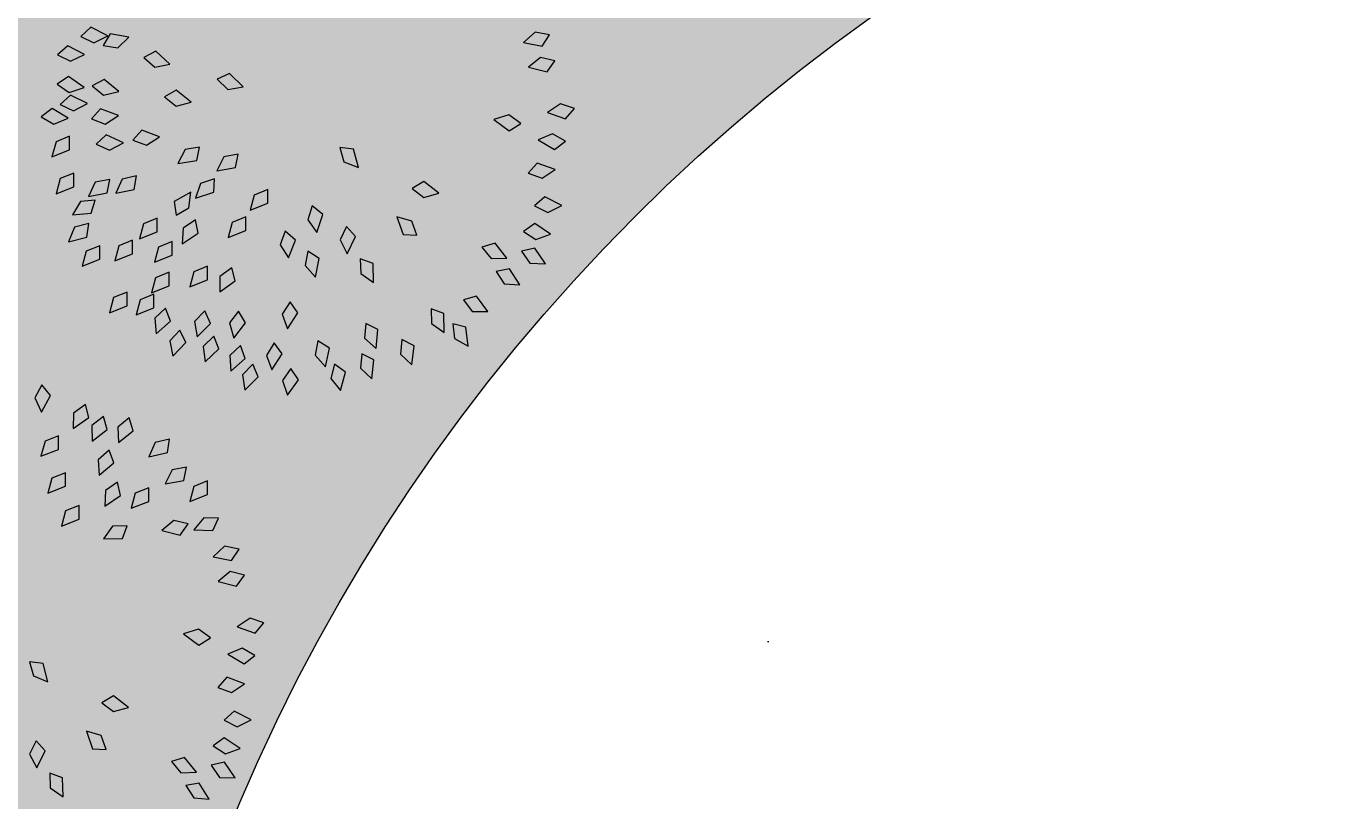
# Model space of a CAD drawing. Header units: millimetres. Extents: x 1351 to 1635, y 1399 to 1500.
# Drawn here: x 1575.973 to 1578.082, y 1474.529 to 1475.791 of the extents above; entities that cross this region are included whole.
import ezdxf

# ---------------------------------------------------------------- set-up
doc = ezdxf.new("R2010")
doc.units = ezdxf.units.MM
doc.layers.get('0').update_dxf_attribs({"color": 181})
doc.layers.add('margen', color=250, linetype='Continuous')

msp = doc.modelspace()

# ---------------------------------------------------------------- hatches: boundary and pattern name
at = {"true_color": 0x2776bb}
h = msp.add_hatch(color=152, dxfattribs=at)
h.dxf.hatch_style = 1
h.paths.add_polyline_path([(1557.6842, 1489.9553), (1615.6587, 1489.7451), (1615.8802, 1457.3756), (1557.4987, 1457.0017)])
h.paths.add_polyline_path([(1557.9493, 1489.9451), (1615.8573, 1489.9451), (1616.0815, 1457.1761), (1557.5866, 1457.0229)])
at = {"true_color": 0x5e67af}
h = msp.add_hatch(color=165, dxfattribs=at)
h.dxf.hatch_style = 1
edge = h.paths.add_edge_path(flags=17)
edge.add_arc((1579.086, 1473.3584), 3, 0, 360)
edge = h.paths.add_edge_path()
edge.add_arc((1579.086, 1473.3584), 4, 0, 360)
at = {"true_color": 0x58ba48}
h = msp.add_hatch(dxfattribs=at)
h.set_pattern_fill('DOTS', color=85)
edge = h.paths.add_edge_path()
edge.add_arc((1579.086, 1473.3584), 3, 0, 360)

# ---------------------------------------------------------------- linework, layer by layer
at = {"color": 221}
for p, q in [((1576.079, 1475.7888), (1576.0625, 1475.7739)), ((1576.1067, 1475.7749), (1576.079, 1475.7888)), ((1576.1107, 1475.7779), (1576.0992, 1475.7589)), ((1576.1412, 1475.7728), (1576.1107, 1475.7779)), ((1576.8028, 1475.7811), (1576.7839, 1475.7641)), ((1576.8263, 1475.7766), (1576.8028, 1475.7811)), ((1576.0413, 1475.7588), (1576.0247, 1475.7441)), ((1576.0689, 1475.7446), (1576.0413, 1475.7588)), ((1576.0625, 1475.7739), (1576.084, 1475.7634)), ((1576.084, 1475.7634), (1576.1067, 1475.7749)), ((1576.0992, 1475.7589), (1576.1229, 1475.7551)), ((1576.1229, 1475.7551), (1576.1412, 1475.7728)), ((1576.7839, 1475.7641), (1576.8142, 1475.758)), ((1576.8142, 1475.758), (1576.8263, 1475.7766)), ((1576.0247, 1475.7441), (1576.0461, 1475.7334)), ((1576.0461, 1475.7334), (1576.0689, 1475.7446)), ((1576.185, 1475.7497), (1576.1652, 1475.7398)), ((1576.1652, 1475.7398), (1576.1831, 1475.7239)), ((1576.208, 1475.7289), (1576.185, 1475.7497)), ((1576.8118, 1475.7398), (1576.7922, 1475.7236)), ((1576.8351, 1475.7343), (1576.8118, 1475.7398)), ((1576.1831, 1475.7239), (1576.208, 1475.7289)), ((1576.7922, 1475.7236), (1576.8223, 1475.7161)), ((1576.8223, 1475.7161), (1576.8351, 1475.7343)), ((1576.0425, 1475.7086), (1576.024, 1475.6963)), ((1576.024, 1475.6963), (1576.0437, 1475.6827)), ((1576.0679, 1475.6908), (1576.0425, 1475.7086)), ((1576.1007, 1475.7039), (1576.0812, 1475.6932)), ((1576.1245, 1475.684), (1576.1007, 1475.7039)), ((1576.305, 1475.7134), (1576.2847, 1475.7043)), ((1576.2847, 1475.7043), (1576.302, 1475.6877)), ((1576.3271, 1475.6917), (1576.305, 1475.7134)), ((1576.0458, 1475.6782), (1576.0293, 1475.6633)), ((1576.0437, 1475.6827), (1576.0679, 1475.6908)), ((1576.0735, 1475.6644), (1576.0458, 1475.6782)), ((1576.0812, 1475.6932), (1576.0997, 1475.678)), ((1576.0997, 1475.678), (1576.1245, 1475.684)), ((1576.2183, 1475.6864), (1576.1991, 1475.6753)), ((1576.1991, 1475.6753), (1576.2179, 1475.6605)), ((1576.2425, 1475.6671), (1576.2183, 1475.6864)), ((1576.302, 1475.6877), (1576.3271, 1475.6917)), ((1576.0158, 1475.6566), (1575.9981, 1475.6431)), ((1576.0423, 1475.6406), (1576.0158, 1475.6566)), ((1576.0293, 1475.6633), (1576.0508, 1475.6528)), ((1576.0508, 1475.6528), (1576.0735, 1475.6644)), ((1576.095, 1475.6559), (1576.0801, 1475.6395)), ((1576.1239, 1475.6449), (1576.095, 1475.6559)), ((1576.2179, 1475.6605), (1576.2425, 1475.6671)), ((1576.8443, 1475.6642), (1576.8232, 1475.65)), ((1576.8669, 1475.6565), (1576.8443, 1475.6642)), ((1576.8524, 1475.6397), (1576.8669, 1475.6565)), ((1575.9981, 1475.6431), (1576.0188, 1475.6309)), ((1576.0188, 1475.6309), (1576.0423, 1475.6406)), ((1576.0801, 1475.6395), (1576.1025, 1475.6312)), ((1576.1025, 1475.6312), (1576.1239, 1475.6449)), ((1576.7602, 1475.646), (1576.7359, 1475.6385)), ((1576.7359, 1475.6385), (1576.7609, 1475.6202)), ((1576.7796, 1475.6321), (1576.7602, 1475.646)), ((1576.7609, 1475.6202), (1576.7796, 1475.6321)), ((1576.8232, 1475.65), (1576.8524, 1475.6397)), ((1576.0445, 1475.6112), (1576.0223, 1475.6023)), ((1576.0445, 1475.589), (1576.0445, 1475.6112)), ((1576.1038, 1475.6137), (1576.0878, 1475.5983)), ((1576.132, 1475.6008), (1576.1038, 1475.6137)), ((1576.1621, 1475.6215), (1576.1473, 1475.605)), ((1576.1911, 1475.6106), (1576.1621, 1475.6215)), ((1576.1698, 1475.5968), (1576.1911, 1475.6106)), ((1576.8315, 1475.6151), (1576.8081, 1475.6053)), ((1576.8523, 1475.6031), (1576.8315, 1475.6151)), ((1576.0223, 1475.6023), (1576.0157, 1475.5777)), ((1576.0157, 1475.5777), (1576.0445, 1475.589)), ((1576.0878, 1475.5983), (1576.1097, 1475.5886)), ((1576.1097, 1475.5886), (1576.132, 1475.6008)), ((1576.1473, 1475.605), (1576.1698, 1475.5968)), ((1576.2326, 1475.5895), (1576.2209, 1475.5669)), ((1576.2562, 1475.5934), (1576.2326, 1475.5895)), ((1576.2515, 1475.5717), (1576.2562, 1475.5934)), ((1576.507, 1475.5904), (1576.4849, 1475.5929)), ((1576.4849, 1475.5929), (1576.4913, 1475.5698)), ((1576.5149, 1475.5604), (1576.507, 1475.5904)), ((1576.8081, 1475.6053), (1576.8347, 1475.5895)), ((1576.8347, 1475.5895), (1576.8523, 1475.6031)), ((1576.2209, 1475.5669), (1576.2515, 1475.5717)), ((1576.2957, 1475.5777), (1576.2842, 1475.555)), ((1576.3192, 1475.5819), (1576.2957, 1475.5777)), ((1576.3147, 1475.5602), (1576.3192, 1475.5819)), ((1576.4913, 1475.5698), (1576.5149, 1475.5604)), ((1576.8063, 1475.5677), (1576.7916, 1475.5511)), ((1576.8354, 1475.557), (1576.8063, 1475.5677)), ((1576.0511, 1475.5512), (1576.0289, 1475.5423)), ((1576.0511, 1475.529), (1576.0511, 1475.5512)), ((1576.1535, 1475.5466), (1576.1301, 1475.5415)), ((1576.1498, 1475.5247), (1576.1535, 1475.5466)), ((1576.2842, 1475.555), (1576.3147, 1475.5602)), ((1576.7916, 1475.5511), (1576.8142, 1475.5431)), ((1576.8142, 1475.5431), (1576.8354, 1475.557)), ((1576.0289, 1475.5423), (1576.0223, 1475.5177)), ((1576.0223, 1475.5177), (1576.0511, 1475.529)), ((1576.0863, 1475.5363), (1576.0754, 1475.5133)), ((1576.1098, 1475.541), (1576.0863, 1475.5363)), ((1576.1058, 1475.5192), (1576.1098, 1475.541)), ((1576.1301, 1475.5415), (1576.1195, 1475.5184)), ((1576.2579, 1475.5346), (1576.2497, 1475.5105)), ((1576.2806, 1475.5422), (1576.2579, 1475.5346)), ((1576.2792, 1475.52), (1576.2806, 1475.5422)), ((1576.6215, 1475.5376), (1576.6025, 1475.5261)), ((1576.6025, 1475.5261), (1576.6217, 1475.5117)), ((1576.6461, 1475.5188), (1576.6215, 1475.5376)), ((1576.0624, 1475.505), (1576.049, 1475.4834)), ((1576.0862, 1475.5072), (1576.0624, 1475.505)), ((1576.0754, 1475.5133), (1576.1058, 1475.5192)), ((1576.0798, 1475.4859), (1576.0862, 1475.5072)), ((1576.1195, 1475.5184), (1576.1498, 1475.5247)), ((1576.242, 1475.5201), (1576.215, 1475.505)), ((1576.215, 1475.505), (1576.218, 1475.483)), ((1576.2388, 1475.4949), (1576.242, 1475.5201)), ((1576.2497, 1475.5105), (1576.2792, 1475.52)), ((1576.3451, 1475.5156), (1576.3385, 1475.491)), ((1576.3674, 1475.5245), (1576.3451, 1475.5156)), ((1576.3674, 1475.5023), (1576.3674, 1475.5245)), ((1576.6217, 1475.5117), (1576.6461, 1475.5188)), ((1576.8187, 1475.5125), (1576.802, 1475.4978)), ((1576.8462, 1475.4985), (1576.8187, 1475.5125)), ((1576.049, 1475.4834), (1576.0798, 1475.4859)), ((1576.218, 1475.483), (1576.2388, 1475.4949)), ((1576.3385, 1475.491), (1576.3674, 1475.5023)), ((1576.4396, 1475.4979), (1576.4325, 1475.4751)), ((1576.4568, 1475.4839), (1576.4396, 1475.4979)), ((1576.4473, 1475.4544), (1576.4568, 1475.4839)), ((1576.802, 1475.4978), (1576.8235, 1475.4871)), ((1576.8235, 1475.4871), (1576.8462, 1475.4985)), ((1576.0523, 1475.463), (1576.0427, 1475.4395)), ((1576.0755, 1475.4692), (1576.0523, 1475.463)), ((1576.0727, 1475.4471), (1576.0755, 1475.4692)), ((1576.1647, 1475.4688), (1576.1581, 1475.4443)), ((1576.1869, 1475.4778), (1576.1647, 1475.4688)), ((1576.1869, 1475.4556), (1576.1869, 1475.4778)), ((1576.2294, 1475.4617), (1576.2281, 1475.4363)), ((1576.2493, 1475.4751), (1576.2294, 1475.4617)), ((1576.2539, 1475.4534), (1576.2493, 1475.4751)), ((1576.3095, 1475.4709), (1576.3029, 1475.4464)), ((1576.3317, 1475.4799), (1576.3095, 1475.4709)), ((1576.3317, 1475.4577), (1576.3317, 1475.4799)), ((1576.4325, 1475.4751), (1576.4473, 1475.4544)), ((1576.4956, 1475.4643), (1576.4851, 1475.4427)), ((1576.5105, 1475.4478), (1576.4956, 1475.4643)), ((1576.5775, 1475.4803), (1576.5878, 1475.4511)), ((1576.6018, 1475.4728), (1576.5775, 1475.4803)), ((1576.61, 1475.4503), (1576.6018, 1475.4728)), ((1576.8023, 1475.469), (1576.784, 1475.4564)), ((1576.828, 1475.4516), (1576.8023, 1475.469)), ((1576.0427, 1475.4395), (1576.0727, 1475.4471)), ((1576.147, 1475.4421), (1576.1248, 1475.4331)), ((1576.147, 1475.4199), (1576.147, 1475.4421)), ((1576.1581, 1475.4443), (1576.1869, 1475.4556)), ((1576.2281, 1475.4363), (1576.2539, 1475.4534)), ((1576.3029, 1475.4464), (1576.3317, 1475.4577)), ((1576.3958, 1475.457), (1576.3875, 1475.4345)), ((1576.4123, 1475.4421), (1576.3958, 1475.457)), ((1576.4012, 1475.4131), (1576.4123, 1475.4421)), ((1576.4851, 1475.4427), (1576.4967, 1475.4201)), ((1576.4967, 1475.4201), (1576.5105, 1475.4478)), ((1576.5878, 1475.4511), (1576.61, 1475.4503)), ((1576.784, 1475.4564), (1576.804, 1475.4432)), ((1576.804, 1475.4432), (1576.828, 1475.4516)), ((1576.0714, 1475.4242), (1576.0648, 1475.3996)), ((1576.0936, 1475.4331), (1576.0714, 1475.4242)), ((1576.0936, 1475.4109), (1576.0936, 1475.4331)), ((1576.1248, 1475.4331), (1576.1182, 1475.4086)), ((1576.1182, 1475.4086), (1576.147, 1475.4199)), ((1576.1895, 1475.4309), (1576.1827, 1475.4064)), ((1576.2118, 1475.4397), (1576.1895, 1475.4309)), ((1576.2116, 1475.4175), (1576.2118, 1475.4397)), ((1576.3875, 1475.4345), (1576.4012, 1475.4131)), ((1576.4326, 1475.4244), (1576.428, 1475.4009)), ((1576.4512, 1475.4122), (1576.4326, 1475.4244)), ((1576.7376, 1475.4373), (1576.7163, 1475.4309)), ((1576.7163, 1475.4309), (1576.7314, 1475.4122)), ((1576.7568, 1475.413), (1576.7376, 1475.4373)), ((1576.8026, 1475.4293), (1576.7809, 1475.4244)), ((1576.7809, 1475.4244), (1576.7945, 1475.4047)), ((1576.82, 1475.4037), (1576.8026, 1475.4293)), ((1576.0648, 1475.3996), (1576.0936, 1475.4109)), ((1576.1827, 1475.4064), (1576.2116, 1475.4175)), ((1576.2693, 1475.3996), (1576.2471, 1475.3907)), ((1576.2693, 1475.3774), (1576.2693, 1475.3996)), ((1576.428, 1475.4009), (1576.4449, 1475.3819)), ((1576.4449, 1475.3819), (1576.4512, 1475.4122)), ((1576.5388, 1475.4041), (1576.5179, 1475.4117)), ((1576.5179, 1475.4117), (1576.5188, 1475.3877)), ((1576.5397, 1475.3732), (1576.5388, 1475.4041)), ((1576.7314, 1475.4122), (1576.7568, 1475.413)), ((1576.7945, 1475.4047), (1576.82, 1475.4037)), ((1576.1843, 1475.3809), (1576.1779, 1475.3563)), ((1576.2064, 1475.3901), (1576.1843, 1475.3809)), ((1576.2066, 1475.3679), (1576.2064, 1475.3901)), ((1576.2471, 1475.3907), (1576.2405, 1475.3661)), ((1576.2405, 1475.3661), (1576.2693, 1475.3774)), ((1576.2893, 1475.3831), (1576.289, 1475.3577)), ((1576.3086, 1475.3973), (1576.2893, 1475.3831)), ((1576.3141, 1475.3758), (1576.3086, 1475.3973)), ((1576.5188, 1475.3877), (1576.5397, 1475.3732)), ((1576.7612, 1475.3955), (1576.7394, 1475.3912)), ((1576.7394, 1475.3912), (1576.7525, 1475.3712)), ((1576.7779, 1475.3695), (1576.7612, 1475.3955)), ((1576.138, 1475.3575), (1576.1158, 1475.3486)), ((1576.138, 1475.3353), (1576.138, 1475.3575)), ((1576.1779, 1475.3563), (1576.2066, 1475.3679)), ((1576.289, 1475.3577), (1576.3141, 1475.3758)), ((1576.7525, 1475.3712), (1576.7779, 1475.3695)), ((1576.1158, 1475.3486), (1576.1092, 1475.324)), ((1576.1092, 1475.324), (1576.138, 1475.3353)), ((1576.1594, 1475.345), (1576.1529, 1475.3204)), ((1576.1816, 1475.3541), (1576.1594, 1475.345)), ((1576.1817, 1475.3319), (1576.1816, 1475.3541)), ((1576.4037, 1475.3418), (1576.3907, 1475.3217)), ((1576.4165, 1475.3237), (1576.4037, 1475.3418)), ((1576.7074, 1475.3507), (1576.686, 1475.3448)), ((1576.686, 1475.3448), (1576.7006, 1475.3258)), ((1576.726, 1475.326), (1576.7074, 1475.3507)), ((1576.1529, 1475.3204), (1576.1817, 1475.3319)), ((1576.2007, 1475.3312), (1576.1832, 1475.3149)), ((1576.1832, 1475.3149), (1576.1857, 1475.2896)), ((1576.2086, 1475.3104), (1576.2007, 1475.3312)), ((1576.2649, 1475.3268), (1576.2482, 1475.3096)), ((1576.2739, 1475.3065), (1576.2649, 1475.3268)), ((1576.3194, 1475.3263), (1576.3049, 1475.3072)), ((1576.3308, 1475.3072), (1576.3194, 1475.3263)), ((1576.3907, 1475.3217), (1576.3994, 1475.2978)), ((1576.3994, 1475.2978), (1576.4165, 1475.3237)), ((1576.6543, 1475.3227), (1576.6335, 1475.3305)), ((1576.6335, 1475.3305), (1576.6342, 1475.3065)), ((1576.6548, 1475.2917), (1576.6543, 1475.3227)), ((1576.7006, 1475.3258), (1576.726, 1475.326)), ((1576.1857, 1475.2896), (1576.2086, 1475.3104)), ((1576.2242, 1475.2957), (1576.208, 1475.278)), ((1576.2337, 1475.2756), (1576.2242, 1475.2957)), ((1576.2482, 1475.3096), (1576.2522, 1475.2845)), ((1576.2522, 1475.2845), (1576.2739, 1475.3065)), ((1576.3049, 1475.3072), (1576.3118, 1475.2827)), ((1576.3118, 1475.2827), (1576.3308, 1475.3072)), ((1576.527, 1475.3066), (1576.5251, 1475.2827)), ((1576.5468, 1475.2966), (1576.527, 1475.3066)), ((1576.5441, 1475.2658), (1576.5468, 1475.2966)), ((1576.6342, 1475.3065), (1576.6548, 1475.2917)), ((1576.6902, 1475.3003), (1576.6686, 1475.3058)), ((1576.6686, 1475.3058), (1576.6718, 1475.2821)), ((1576.6939, 1475.2695), (1576.6902, 1475.3003)), ((1576.208, 1475.278), (1576.2126, 1475.253)), ((1576.2126, 1475.253), (1576.2337, 1475.2756)), ((1576.2793, 1475.2856), (1576.262, 1475.269)), ((1576.2876, 1475.265), (1576.2793, 1475.2856)), ((1576.3777, 1475.2749), (1576.3651, 1475.2545)), ((1576.3908, 1475.257), (1576.3777, 1475.2749)), ((1576.4491, 1475.2782), (1576.4444, 1475.2547)), ((1576.4677, 1475.266), (1576.4491, 1475.2782)), ((1576.5251, 1475.2827), (1576.5441, 1475.2658)), ((1576.5859, 1475.2804), (1576.5834, 1475.2566)), ((1576.6056, 1475.27), (1576.5859, 1475.2804)), ((1576.6718, 1475.2821), (1576.6939, 1475.2695)), ((1576.262, 1475.269), (1576.2651, 1475.2438)), ((1576.2651, 1475.2438), (1576.2876, 1475.265)), ((1576.3231, 1475.2703), (1576.3053, 1475.2543)), ((1576.3053, 1475.2543), (1576.3074, 1475.229)), ((1576.3307, 1475.2494), (1576.3231, 1475.2703)), ((1576.3651, 1475.2545), (1576.3742, 1475.2308)), ((1576.3742, 1475.2308), (1576.3908, 1475.257)), ((1576.4444, 1475.2547), (1576.4614, 1475.2357)), ((1576.4614, 1475.2357), (1576.4677, 1475.266)), ((1576.5204, 1475.2572), (1576.5182, 1475.2334)), ((1576.5402, 1475.247), (1576.5204, 1475.2572)), ((1576.5834, 1475.2566), (1576.602, 1475.2392)), ((1576.602, 1475.2392), (1576.6056, 1475.27)), ((1576.3074, 1475.229), (1576.3307, 1475.2494)), ((1576.3431, 1475.2399), (1576.3263, 1475.2229)), ((1576.3519, 1475.2195), (1576.3431, 1475.2399)), ((1576.405, 1475.2333), (1576.3914, 1475.2136)), ((1576.4172, 1475.2148), (1576.405, 1475.2333)), ((1576.4761, 1475.2401), (1576.4701, 1475.2169)), ((1576.4939, 1475.2269), (1576.4761, 1475.2401)), ((1576.5182, 1475.2334), (1576.537, 1475.2162)), ((1576.537, 1475.2162), (1576.5402, 1475.247)), ((1576.3263, 1475.2229), (1576.3299, 1475.1977)), ((1576.3299, 1475.1977), (1576.3519, 1475.2195)), ((1576.3914, 1475.2136), (1576.3994, 1475.1895)), ((1576.3994, 1475.1895), (1576.4172, 1475.2148)), ((1576.4701, 1475.2169), (1576.4859, 1475.197)), ((1576.4859, 1475.197), (1576.4939, 1475.2269)), ((1575.9992, 1475.2064), (1575.9878, 1475.1853)), ((1575.9984, 1475.1622), (1576.0134, 1475.1893)), ((1576.0134, 1475.1893), (1575.9992, 1475.2064)), ((1575.9878, 1475.1853), (1575.9984, 1475.1622)), ((1576.0702, 1475.1746), (1576.0509, 1475.1605)), ((1576.0757, 1475.1531), (1576.0702, 1475.1746)), ((1576.0509, 1475.1605), (1576.0505, 1475.1351)), ((1576.0505, 1475.1351), (1576.0757, 1475.1531)), ((1576.0999, 1475.1549), (1576.0809, 1475.1403)), ((1576.1059, 1475.1336), (1576.0999, 1475.1549)), ((1576.1416, 1475.1529), (1576.1231, 1475.1378)), ((1576.1482, 1475.1317), (1576.1416, 1475.1529)), ((1576.0809, 1475.1403), (1576.0812, 1475.1149)), ((1576.0812, 1475.1149), (1576.1059, 1475.1336)), ((1576.1231, 1475.1378), (1576.124, 1475.1124)), ((1576.124, 1475.1124), (1576.1482, 1475.1317)), ((1576.0044, 1475.1147), (1575.9977, 1475.0901)), ((1576.0266, 1475.1236), (1576.0044, 1475.1147)), ((1576.0266, 1475.1014), (1576.0266, 1475.1236)), ((1576.1839, 1475.1125), (1576.1737, 1475.0892)), ((1576.2072, 1475.1181), (1576.1839, 1475.1125)), ((1576.2039, 1475.0961), (1576.2072, 1475.1181)), ((1575.9977, 1475.0901), (1576.0266, 1475.1014)), ((1576.1091, 1475.1002), (1576.091, 1475.0846)), ((1576.091, 1475.0846), (1576.0927, 1475.0592)), ((1576.1163, 1475.0792), (1576.1091, 1475.1002)), ((1576.1737, 1475.0892), (1576.2039, 1475.0961)), ((1576.0377, 1475.0634), (1576.0155, 1475.0545)), ((1576.0377, 1475.0412), (1576.0377, 1475.0634)), ((1576.0927, 1475.0592), (1576.1163, 1475.0792)), ((1576.2113, 1475.068), (1576.2001, 1475.0452)), ((1576.2349, 1475.0724), (1576.2113, 1475.068)), ((1576.2305, 1475.0507), (1576.2349, 1475.0724)), ((1576.0155, 1475.0545), (1576.0088, 1475.0299)), ((1576.0088, 1475.0299), (1576.0377, 1475.0412)), ((1576.1225, 1475.0481), (1576.1028, 1475.0345)), ((1576.1273, 1475.0265), (1576.1225, 1475.0481)), ((1576.2001, 1475.0452), (1576.2305, 1475.0507)), ((1576.2471, 1475.041), (1576.2405, 1475.0165)), ((1576.2693, 1475.05), (1576.2471, 1475.041)), ((1576.2693, 1475.0278), (1576.2693, 1475.05)), ((1576.1028, 1475.0345), (1576.1017, 1475.0091)), ((1576.1017, 1475.0091), (1576.1273, 1475.0265)), ((1576.1515, 1475.0299), (1576.1448, 1475.0054)), ((1576.1737, 1475.0389), (1576.1515, 1475.0299)), ((1576.1737, 1475.0167), (1576.1737, 1475.0389)), ((1576.2405, 1475.0165), (1576.2693, 1475.0278)), ((1576.0377, 1475.0011), (1576.0311, 1474.9765)), ((1576.0599, 1475.01), (1576.0377, 1475.0011)), ((1576.0599, 1474.9878), (1576.0599, 1475.01)), ((1576.1448, 1475.0054), (1576.1737, 1475.0167)), ((1576.0311, 1474.9765), (1576.0599, 1474.9878)), ((1576.1381, 1474.9771), (1576.1142, 1474.9765)), ((1576.1304, 1474.9563), (1576.1381, 1474.9771)), ((1576.2143, 1474.9854), (1576.1947, 1474.9692)), ((1576.2376, 1474.9799), (1576.2143, 1474.9854)), ((1576.2248, 1474.9618), (1576.2376, 1474.9799)), ((1576.263, 1474.9901), (1576.247, 1474.9704)), ((1576.287, 1474.9892), (1576.263, 1474.9901)), ((1576.2779, 1474.969), (1576.287, 1474.9892)), ((1576.1142, 1474.9765), (1576.0994, 1474.9558)), ((1576.0994, 1474.9558), (1576.1304, 1474.9563)), ((1576.1947, 1474.9692), (1576.2248, 1474.9618)), ((1576.247, 1474.9704), (1576.2779, 1474.969)), ((1576.2969, 1474.9436), (1576.2781, 1474.9266)), ((1576.3205, 1474.9391), (1576.2969, 1474.9436)), ((1576.3084, 1474.9204), (1576.3205, 1474.9391)), ((1576.2781, 1474.9266), (1576.3084, 1474.9204)), ((1576.306, 1474.9023), (1576.2864, 1474.8861)), ((1576.3293, 1474.8967), (1576.306, 1474.9023)), ((1576.3164, 1474.8786), (1576.3293, 1474.8967)), ((1576.2864, 1474.8861), (1576.3164, 1474.8786)), ((1576.2544, 1474.8085), (1576.2301, 1474.8009)), ((1576.2738, 1474.7945), (1576.2544, 1474.8085)), ((1576.3384, 1474.8267), (1576.3174, 1474.8124)), ((1576.3174, 1474.8124), (1576.3466, 1474.8022)), ((1576.3611, 1474.819), (1576.3384, 1474.8267)), ((1576.3466, 1474.8022), (1576.3611, 1474.819)), ((1576.2301, 1474.8009), (1576.2551, 1474.7826)), ((1576.2551, 1474.7826), (1576.2738, 1474.7945)), ((1576.3257, 1474.7776), (1576.3023, 1474.7677)), ((1576.3023, 1474.7677), (1576.3289, 1474.7519)), ((1576.3464, 1474.7656), (1576.3257, 1474.7776)), ((1576.0012, 1474.7528), (1575.9791, 1474.7554)), ((1575.9791, 1474.7554), (1575.9855, 1474.7323)), ((1576.0091, 1474.7229), (1576.0012, 1474.7528)), ((1576.3289, 1474.7519), (1576.3464, 1474.7656)), ((1575.9855, 1474.7323), (1576.0091, 1474.7229)), ((1576.3005, 1474.7302), (1576.2858, 1474.7136)), ((1576.3296, 1474.7195), (1576.3005, 1474.7302)), ((1576.2858, 1474.7136), (1576.3084, 1474.7055)), ((1576.3084, 1474.7055), (1576.3296, 1474.7195)), ((1576.1157, 1474.7), (1576.0967, 1474.6885)), ((1576.0967, 1474.6885), (1576.1159, 1474.6742)), ((1576.1403, 1474.6812), (1576.1157, 1474.7)), ((1576.1159, 1474.6742), (1576.1403, 1474.6812)), ((1576.3128, 1474.675), (1576.2962, 1474.6603)), ((1576.2962, 1474.6603), (1576.3177, 1474.6496)), ((1576.3404, 1474.6609), (1576.3128, 1474.675)), ((1576.3177, 1474.6496), (1576.3404, 1474.6609)), ((1576.0717, 1474.6427), (1576.082, 1474.6135)), ((1576.096, 1474.6353), (1576.0717, 1474.6427)), ((1575.9898, 1474.6267), (1575.9793, 1474.6052)), ((1576.0047, 1474.6103), (1575.9898, 1474.6267)), ((1576.1042, 1474.6128), (1576.096, 1474.6353)), ((1576.2965, 1474.6314), (1576.2782, 1474.6188)), ((1576.2782, 1474.6188), (1576.2982, 1474.6056)), ((1576.3222, 1474.6141), (1576.2965, 1474.6314)), ((1575.9793, 1474.6052), (1575.9909, 1474.5825)), ((1575.9909, 1474.5825), (1576.0047, 1474.6103)), ((1576.082, 1474.6135), (1576.1042, 1474.6128)), ((1576.2318, 1474.5998), (1576.2105, 1474.5933)), ((1576.251, 1474.5755), (1576.2318, 1474.5998)), ((1576.2982, 1474.6056), (1576.3222, 1474.6141)), ((1576.2105, 1474.5933), (1576.2256, 1474.5747)), ((1576.2968, 1474.5918), (1576.2751, 1474.5869)), ((1576.2751, 1474.5869), (1576.2887, 1474.5672)), ((1576.3141, 1474.5662), (1576.2968, 1474.5918)), ((1576.033, 1474.5666), (1576.0121, 1474.5741)), ((1576.0121, 1474.5741), (1576.013, 1474.5502)), ((1576.0339, 1474.5356), (1576.033, 1474.5666)), ((1576.2256, 1474.5747), (1576.251, 1474.5755)), ((1576.2554, 1474.558), (1576.2336, 1474.5537)), ((1576.2721, 1474.5319), (1576.2554, 1474.558)), ((1576.2887, 1474.5672), (1576.3141, 1474.5662)), ((1576.013, 1474.5502), (1576.0339, 1474.5356)), ((1576.2336, 1474.5537), (1576.2467, 1474.5336)), ((1576.2467, 1474.5336), (1576.2721, 1474.5319))]:
    msp.add_line(p, q, dxfattribs=at)
at = {"layer": 'margen'}
for radius in [4, 3]:
    msp.add_circle((1579.086, 1473.3584), radius, dxfattribs=at)

doc.saveas('drawing.dxf')
